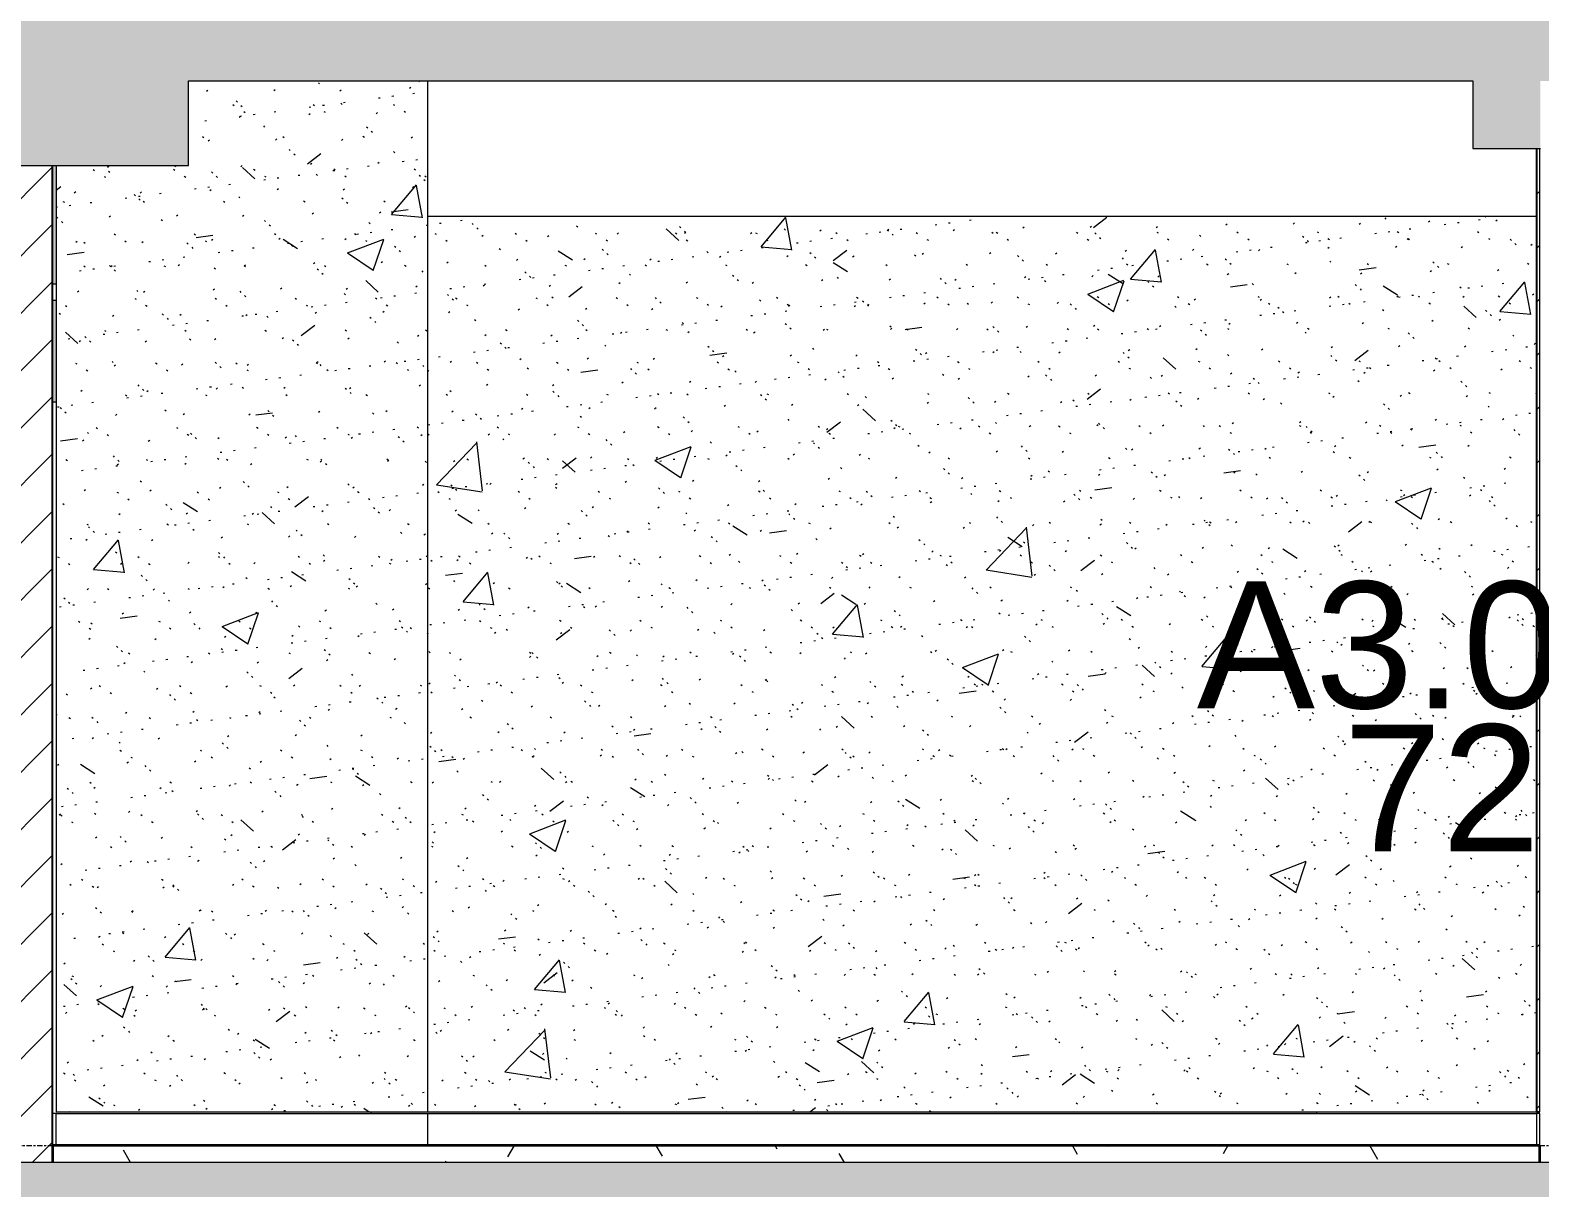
# Model space of a CAD drawing. Header units: millimetres. Extents: x 3451 to 201731, y -8641 to 35300.
# Drawn here: x 167225 to 171691, y 12275 to 15700 of the extents above; entities that cross this region are included whole.
import ezdxf

# ---------------------------------------------------------------- set-up
doc = ezdxf.new("R2010")
doc.units = ezdxf.units.MM
doc.linetypes.add('Centre', pattern=[31.75, 6.35, -4.7625, 15.875, -4.7625])
for name, color, linetype, lineweight in [('0-2', 50, 'Continuous', 5), ('A-AREA-IDEN', 2, 'Continuous', 9), ('A-CLNG', 13, 'Continuous', 9), ('A-DETL-GENF-1', 7, 'Continuous', 9), ('A-DETL-THIN', 151, 'Continuous', 9), ('A-FLOR-1', 10, 'Continuous', 35), ('A-FLOR-HRAL', 11, 'Continuous', 9), ('A-FLOR-HRAL-1', 253, 'Continuous', 9), ('A-FLOR-HRAL-2', 53, 'Continuous', 18), ('A-FLOR-LEVL-2', 51, 'Centre', 9), ('A-FLOR-PATT-4', 67, 'Continuous', 9), ('A-WALL-1', 113, 'Continuous', 25), ('A-WALL-3', 7, 'Continuous', 9), ('A-WALL-PATT-1', 7, 'Continuous', 9), ('A-WALL-PATT-2', 9, 'Continuous', 9), ('A-WALL-PATT-4', 111, 'Continuous', 9), ('I-WALL', 2, 'Continuous', 9), ('I-WALL-1', 7, 'Continuous', 9), ('I-WALL-3', 250, 'Continuous', 25), ('S-BEAM-3', 7, 'Continuous', 9)]:
    doc.layers.add(name, color=color, linetype=linetype, lineweight=lineweight)
doc.styles.add('Arial_1', font='arial.ttf', dxfattribs={"height": 375})
pattern_1 = [(50, (-51987.05, 14125), (1093.104, -95.634), [114.3, -1257.3]), (355, (-51987, 14125), (-211.46, 1146.34), [91.44, -1005.84]), (100.451, (-51896, 14117), (881.656, 1050.7), [97.14, -1068.54]), (46.184, (-51987, 14429.8), (1626.475, -252.26), [171.45, -1885.95]), (96.636, (-51851.5, 14408.8), (1424.42, 1484.57), [145.71, -1602.81]), (351.184, (-51987, 14429.8), (1424.43, 1484.55), [137.16, -1508.76]), (21, (-51834.65, 14353.6), (909.686, -613.59), [114.3, -1257.3]), (326, (-51834.7, 14353.6), (370.81, 1105.13), [91.44, -1005.84]), (71.451, (-51758.8, 14302.5), (1280.503, 491.53), [97.14, -1068.54]), (37.5, (-51987.05, 14125), (18.5313, 507.33), [50.292, -943.356, 50.292, -970.788, -1009.65]), (37.5, (-51987.05, 14125), (18.5313, 507.33), [-2014.728, 50.292, -959.358]), (7.5, (-51987.05, 14125), (400.918, 601.084), [50.292, -531.876, 50.292, -920.496, -384.81]), (7.5, (-51987.05, 14125), (400.918, 601.084), [-1552.956, 50.292, -334.518]), (327.5, (-52326.9, 14125), (813.545, -34.374), [50.292, -330.708, 50.292, -1138.428, -1577.34]), (327.5, (-52326.9, 14125), (813.545, -34.374), [-1569.72, 50.292, -1527.048]), (317.5, (-52479.3, 14125), (888.775, 152.56), [50.292, -445.008, 50.292, -739.14, -1120.14]), (317.5, (-52479.3, 14125), (888.775, 152.56), [-1284.73, 50.29, -1069.85])]
pattern_2 = [(37.5, (-51987.05, 14125), (-4.79953, 146.8239), [5.029, -110.795, 5.029, -124.511, -123.825]), (37.5, (-51987.05, 14125), (-4.79953, 146.8239), [-245.364, 5.029, -118.796]), (7.5, (-51987.05, 14125), (134.8574, 215.0472), [5.029, -57.455, 5.029, -99.365, -40.005]), (7.5, (-51987.05, 14125), (134.8574, 215.0472), [-166.878, 5.029, -34.976]), (327.5, (-52080.78, 14125), (237.29776, 0.4316), [5.029, -33.071, 5.029, -132.131, -179.07]), (327.5, (-52080.78, 14125), (237.29776, 0.4316), [-175.26, 5.029, -174.041]), (317.5, (-52080.78, 14125), (229.067, 66.8792), [5.029, -14.021, 5.029, -84.887, -102.87]), (317.5, (-52080.78, 14125), (229.067, 66.8792), [-108.966, 5.029, -97.841])]

# ---------------------------------------------------------------- blocks, each defined once
blk = doc.blocks.new('NCV_TKTC_KET CAU_rvt-2-TKCS_MẶT CẮT D')
at = {"layer": 'S-BEAM-3'}
for p, q in [((-32226.9, 15150), (-29034.9, 15150)), ((-29034.9, 15150), (-28946.9, 15150))]:
    blk.add_line(p, q, dxfattribs=at)
blk = doc.blocks.new('Railing - Railing-916072-TKCS_MẶT CẮT D')
at = {"layer": 'A-FLOR-HRAL-1'}
for p, q in [((-33326.9, 12495), (-32226.9, 12495)), ((-32226.9, 12400), (-32226.9, 12495)), ((-32226.9, 12495), (-28946.9, 12495))]:
    blk.add_line(p, q, dxfattribs=at)
at = {"layer": 'A-FLOR-HRAL-2'}
for p, q in [((-33326.9, 12495), (-33336.9, 12495)), ((-33336.9, 12495), (-33336.9, 12400)), ((-33326.9, 12400), (-33326.9, 12495)), ((-28936.9, 12495), (-28946.9, 12495)), ((-28946.9, 12495), (-28946.9, 12400)), ((-28936.9, 12400), (-28936.9, 12495)), ((-33336.9, 12400), (-33326.9, 12400)), ((-28946.9, 12400), (-28936.9, 12400))]:
    blk.add_line(p, q, dxfattribs=at)
blk = doc.blocks.new('NCV_TKTC_TANG 3 - 4_rvt-3-TKCS_MẶT CẮT D')
at = {"layer": 'A-FLOR-PATT-4'}
h = blk.add_hatch(dxfattribs=at)
h.set_pattern_fill('FP_33', color=256, style=0, pattern_type=2)
h.set_pattern_definition([(0, (-51987.05, 14125), (609.6, 152.4), [50.292, -406.908, 50.292, -406.908, -2438.4]), (0, (-51987.05, 14125), (609.6, 152.4), [-914.4, 50.292, -864.108, 50.292, -406.908, -1066.8]), (0, (-51987.05, 14125), (609.6, 152.4), [-2286, 50.292, -254.508, 50.292, -711.708]), (120, (-51758.45, 14201.2), (-436.7823, 451.7291), [50.292, -406.908, 50.292, -2845.308]), (120, (-51758.45, 14201.2), (-436.7823, 451.7291), [-507.492, -406.908, 50.292, -864.108, -1524]), (120, (-51758.45, 14201.2), (-436.7823, 451.7291), [-1828.8, 50.292, -406.908, 50.292, -1016.508]), (120, (-51758.45, 14201.2), (-436.7823, 451.7291), [-2336.292, -254.508, 50.292, -711.708]), (240, (-51682.25, 14506), (-172.8177, -604.1291), [50.292, -406.908, 50.292, -406.908, -2438.4]), (240, (-51682.25, 14506), (-172.8177, -604.1291), [-914.4, 50.292, -864.108, 50.292, -406.908, -1066.8]), (240, (-51682.25, 14506), (-172.8177, -604.1291), [-2286, 50.292, -254.508, 50.292, -711.708])])
h.paths.add_polyline_path([(-32935.3, 12350), (-28936.9, 12350), (-28936.9, 12400), (-33336.9, 12400), (-33336.9, 12350)])
at = {"layer": 'A-WALL-PATT-1'}
h = blk.add_hatch(dxfattribs=at)
h.set_pattern_fill('FP_40', color=256, style=0, pattern_type=2)
h.set_pattern_definition([(45, (-51987.05, 14125), (-79.5495, 79.5495), [])])
h.paths.add_polyline_path([(-28946.9, 12500), (-28936.9, 12500), (-28936.9, 15350), (-28946.9, 15350), (-28946.9, 12924.4)])
at = {"layer": 'A-WALL-PATT-2'}
h = blk.add_hatch(dxfattribs=at)
h.set_pattern_fill('FP_35', color=256, style=0, pattern_type=2)
h.set_pattern_definition(pattern_1)
h.paths.add_polyline_path([(-32226.9, 12500), (-32226.9, 15550), (-32935.3, 15550), (-32935.3, 15300), (-33326.9, 15300), (-33326.9, 12500), (-32347.5, 12500)])
h = blk.add_hatch(dxfattribs=at)
h.set_pattern_fill('FP_36', color=256, style=0, pattern_type=2)
h.set_pattern_definition(pattern_2)
h.paths.add_polyline_path([(-32226.9, 12500), (-32226.9, 15550), (-32935.3, 15550), (-32935.3, 15300), (-33326.9, 15300), (-33326.9, 12500), (-32347.5, 12500)])
h = blk.add_hatch(dxfattribs=at)
h.set_pattern_fill('FP_35', color=256, style=0, pattern_type=2)
h.set_pattern_definition(pattern_1)
h.paths.add_polyline_path([(-29735.2, 12500), (-28946.9, 12500), (-28946.9, 15150), (-32226.9, 15150), (-32226.9, 12500)])
h = blk.add_hatch(dxfattribs=at)
h.set_pattern_fill('FP_36', color=256, style=0, pattern_type=2)
h.set_pattern_definition(pattern_2)
h.paths.add_polyline_path([(-29735.2, 12500), (-28946.9, 12500), (-28946.9, 15150), (-32226.9, 15150), (-32226.9, 12500)])
at = {"layer": 'A-FLOR-1'}
for p, q in [((-28936.9, 12400), (-33336.9, 12400)), ((-33336.9, 12400), (-33336.9, 12350)), ((-28936.9, 12350), (-28936.9, 12400))]:
    blk.add_line(p, q, dxfattribs=at)
at = {"layer": 'A-WALL-3'}
blk.add_line((-28936.9, 12500), (-28936.9, 15350), dxfattribs=at)
at = {"layer": 'I-WALL-1'}
for p, q in [((-32226.9, 12500), (-32226.9, 15550)), ((-33326.9, 15300), (-33326.9, 12500)), ((-33326.9, 12500), (-32226.9, 12500)), ((-32226.9, 12500), (-28946.9, 12500))]:
    blk.add_line(p, q, dxfattribs=at)
at = {"layer": 'I-WALL-3'}
for p, q in [((-28946.9, 15350), (-28946.9, 12500)), ((-28946.9, 12500), (-28936.9, 12500))]:
    blk.add_line(p, q, dxfattribs=at)
at = {"layer": 'A-FLOR-HRAL'}
blk.add_blockref('Railing - Railing-916072-TKCS_MẶT CẮT D', (0, 0), dxfattribs=at)

msp = doc.modelspace()

# ---------------------------------------------------------------- hatches: boundary and pattern name
at = {"layer": 'A-DETL-GENF-1'}
h = msp.add_hatch(color=256, dxfattribs=at)
h.paths.add_polyline_path([(160692.2, 15150), (160692.2, 15550), (167092.5, 15550), (167092.5, 15300), (167692.5, 15300), (167692.5, 15550), (171492.9, 15550), (171492.9, 15350), (171692.9, 15350), (171692.9, 15550), (175790.9, 15550), (175790.9, 15150), (176090.9, 15150), (176090.9, 15750), (151265.9, 15750), (151265.9, 15350), (151467.6, 15350), (151467.6, 15550), (154892.5, 15550), (154892.5, 15350), (155092.5, 15350), (155092.5, 15550), (156090.8, 15550), (156090.8, 15150), (156392.5, 15150), (156392.5, 15550), (160390.5, 15550), (160390.5, 15150), (160443.5, 15150)])
h.paths.add_polyline_path([(122694.6, 15150), (122694.6, 15750), (122392.5, 15750), (122392.5, 15150)])
h.paths.add_polyline_path([(130594.7, 15150), (130894.7, 15150), (130894.7, 15550), (135595.5, 15550), (135595.5, 15350), (135794.6, 15350), (135794.6, 15550), (138744.6, 15550), (138744.6, 15150), (139044.6, 15150), (139044.6, 15550), (143794.6, 15550), (143794.6, 15350), (143994.6, 15350), (143994.6, 15550), (146969.9, 15550), (146969.9, 15150), (147269.9, 15150), (147269.9, 15550), (148965.9, 15550), (148965.9, 15350), (149165.9, 15351.3), (149165.9, 15750), (128994.6, 15750), (128994.6, 15350), (129194.6, 15350), (129194.6, 15550), (130594.7, 15550), (130594.7, 15391.9)])
h.paths.add_polyline_path([(128444.5, 15350), (128443, 15750), (126628.8, 15750), (126628.8, 15350), (126828.8, 15350), (126828.8, 15550), (128244.5, 15550), (128244.5, 15350)])
h = msp.add_hatch(color=256, dxfattribs=at)
h.paths.add_polyline_path([(160390.5, 11750), (160692.2, 11750), (160692.2, 12150), (167092.5, 12150), (167092.5, 11900), (167692.5, 11900), (167692.5, 12150), (171492.9, 12150), (171492.9, 11950), (171692.9, 11950), (171692.9, 12150), (175790.9, 12150), (175790.9, 11750), (176090.9, 11750), (176090.9, 12350), (151265.9, 12350), (151265.9, 11950), (151467.6, 11950), (151467.6, 12150), (154892.5, 12150), (154892.5, 11950), (155092.5, 11950), (155092.5, 12150), (156090.8, 12150), (156090.8, 11750), (156392.5, 11750), (156392.5, 12150), (160390.5, 12150)])
h.paths.add_polyline_path([(122392.5, 11750), (122694.6, 11750), (122694.6, 12350), (122392.5, 12350)])
h.paths.add_polyline_path([(147269.9, 11750), (147269.9, 12150), (148965.9, 12150), (148965.9, 11950), (149165.9, 11951.3), (149165.9, 12350), (128994.6, 12350), (128994.6, 11950), (129194.6, 11950), (129194.6, 12150), (130594.7, 12150), (130594.7, 11750), (130894.7, 11750), (130894.7, 12150), (135595.5, 12150), (135595.5, 11950), (135794.6, 11950), (135794.6, 12150), (138744.6, 12150), (138744.6, 11750), (139044.6, 11750), (139044.6, 12150), (143794.6, 12150), (143794.6, 11950), (143994.6, 11950), (143994.6, 12150), (146969.9, 12150), (146969.9, 11750)])
h.paths.add_polyline_path([(128444.5, 11950), (128443, 12350), (126628.8, 12350), (126628.8, 11950), (126828.8, 11950), (126828.8, 12150), (128244.5, 12150), (128244.5, 11950), (128443, 11950)])
at = {"layer": 'A-WALL-PATT-4'}
h = msp.add_hatch(dxfattribs=at)
h.set_pattern_fill('FP_35', color=256, style=0, pattern_type=2)
h.set_pattern_definition([(50, (148640.8, 14125), (1093.104, -95.634), [114.3, -1257.3]), (355, (148640.8, 14125), (-211.46, 1146.34), [91.44, -1005.84]), (100.451, (148731.9, 14117), (881.656, 1050.7), [97.14, -1068.54]), (46.184, (148640.8, 14429.8), (1626.475, -252.26), [171.45, -1885.95]), (96.636, (148776.3, 14408.8), (1424.42, 1484.57), [145.71, -1602.81]), (351.184, (148640.8, 14429.8), (1424.43, 1484.55), [137.16, -1508.76]), (21, (148793.2, 14353.6), (909.686, -613.59), [114.3, -1257.3]), (326, (148793.2, 14353.6), (370.81, 1105.13), [91.44, -1005.84]), (71.451, (148869, 14302.5), (1280.503, 491.53), [97.14, -1068.54]), (37.5, (148640.8, 14125), (18.531, 507.33), [50.292, -943.356, 50.292, -970.788, -1009.65]), (37.5, (148640.8, 14125), (18.531, 507.33), [-2014.728, 50.292, -959.358]), (7.5, (148640.8, 14125), (400.918, 601.084), [50.292, -531.876, 50.292, -920.496, -384.81]), (7.5, (148640.8, 14125), (400.918, 601.084), [-1552.956, 50.292, -334.518]), (327.5, (148300.93, 14125), (813.545, -34.374), [50.292, -330.708, 50.292, -1138.428, -1577.34]), (327.5, (148300.93, 14125), (813.545, -34.374), [-1569.72, 50.292, -1527.048]), (317.5, (148148.5, 14125), (888.775, 152.56), [50.292, -445.008, 50.292, -739.14, -1120.14]), (317.5, (148148.5, 14125), (888.775, 152.56), [-1284.73, 50.29, -1069.85])])
h.paths.add_polyline_path([(167090.9, 12400), (167090.9, 14900), (167000.9, 14900), (167000.9, 12400), (167080.9, 12400)])
h.paths.add_polyline_path([(168400.9, 12495), (171030.9, 12495), (171030.9, 12500), (168232.5, 12500), (168232.5, 12495), (168390.9, 12495)])
h.paths.add_polyline_path([(167300.9, 14600), (167300.9, 14900), (167290.9, 14900), (167290.9, 14600)])
h.paths.add_polyline_path([(167300.9, 14950), (167300.9, 15300), (167290.9, 15300), (167290.9, 14950)])
h.paths.add_polyline_path([(167090.9, 14950), (167090.9, 15300), (167000.9, 15300), (167000.9, 14950)])
h.paths.add_polyline_path([(167080.8, 15780), (167090.9, 15780), (167090.9, 15800), (167000.9, 15800), (167000.9, 15780), (167021.4, 15780)])
h = msp.add_hatch(dxfattribs=at)
h.set_pattern_fill('FP_36', color=256, style=0, pattern_type=2)
h.set_pattern_definition([(37.5, (148640.78, 14125), (-4.79953, 146.8239), [5.029, -110.795, 5.029, -124.511, -123.825]), (37.5, (148640.78, 14125), (-4.79953, 146.8239), [-245.364, 5.029, -118.796]), (7.5, (148640.78, 14125), (134.8574, 215.0472), [5.029, -57.455, 5.029, -99.365, -40.005]), (7.5, (148640.78, 14125), (134.8574, 215.0472), [-166.878, 5.029, -34.976]), (327.5, (148547.06, 14125), (237.29776, 0.4316), [5.029, -33.071, 5.029, -132.131, -179.07]), (327.5, (148547.06, 14125), (237.29776, 0.4316), [-175.26, 5.029, -174.041]), (317.5, (148547.06, 14125), (229.067, 66.8792), [5.029, -14.021, 5.029, -84.887, -102.87]), (317.5, (148547.06, 14125), (229.067, 66.8792), [-108.966, 5.029, -97.841])])
h.paths.add_polyline_path([(167090.9, 12400), (167090.9, 14900), (167000.9, 14900), (167000.9, 12400), (167080.9, 12400)])
h.paths.add_polyline_path([(168400.9, 12495), (171030.9, 12495), (171030.9, 12500), (168232.5, 12500), (168232.5, 12495), (168390.9, 12495)])
h.paths.add_polyline_path([(167300.9, 14600), (167300.9, 14900), (167290.9, 14900), (167290.9, 14600)])
h.paths.add_polyline_path([(167300.9, 14950), (167300.9, 15300), (167290.9, 15300), (167290.9, 14950)])
h.paths.add_polyline_path([(167090.9, 14950), (167090.9, 15300), (167000.9, 15300), (167000.9, 14950)])
h.paths.add_polyline_path([(167080.8, 15780), (167090.9, 15780), (167090.9, 15800), (167000.9, 15800), (167000.9, 15780), (167021.4, 15780)])
h = msp.add_hatch(dxfattribs=at)
h.set_pattern_fill('FP_32', color=256, style=0, pattern_type=2)
h.set_pattern_definition([(45, (148640.78, 14125), (-84.8528, 84.8528), [])])
h.paths.add_polyline_path([(167090.9, 12350), (167290.9, 12350), (167290.9, 15300), (167092.5, 15300), (167090.9, 12380)])

# ---------------------------------------------------------------- linework, layer by layer
at = {"layer": 'A-CLNG'}
for p, q in [((167290.9, 14950), (167300.9, 14950)), ((167300.9, 14900), (167290.9, 14900))]:
    msp.add_line(p, q, dxfattribs=at)
at = {"layer": 'A-DETL-THIN'}
for p, q in [((167692.5, 15300), (167692.5, 15550)), ((167692.5, 15550), (171492.9, 15550)), ((171492.9, 15550), (171492.9, 15350)), ((171492.9, 15350), (171692.9, 15350)), ((167092.5, 15300), (167692.5, 15300)), ((176090.9, 12350), (152037.7, 12350))]:
    msp.add_line(p, q, dxfattribs=at)
at = {"layer": 'A-FLOR-LEVL-2'}
msp.add_line((106972.4, 12400), (198239.7, 12400), dxfattribs=at)
at = {"layer": 'A-WALL-1'}
msp.add_line((167290.9, 12350), (167290.9, 15300), dxfattribs=at)
at = {"layer": 'I-WALL'}
for p, q in [((167290.9, 14600), (167300.9, 14600)), ((168232.5, 12500), (168232.5, 12495)), ((171030.9, 12495), (171030.9, 12500))]:
    msp.add_line(p, q, dxfattribs=at)

# ---------------------------------------------------------------- block references
at = {"layer": '0-2'}
for name in ['NCV_TKTC_KET CAU_rvt-2-TKCS_MẶT CẮT D', 'NCV_TKTC_TANG 3 - 4_rvt-3-TKCS_MẶT CẮT D']:
    msp.add_blockref(name, (200627.8, 0), dxfattribs=at)

# ---------------------------------------------------------------- texts
at = {"layer": 'A-AREA-IDEN', "char_height": 375, "line_spacing_factor": 0.936439, "style": 'Arial_1'}
for s, insert, width, attachment_point in [('\\pt7.5,15,22.5,30,37.5,45,52.5,60,67.5,75,82.5,90,97.5,105,112.5,120,127.5,135,142.5,150,157.5,165,172.5,180,187.5,195,202.5,210,217.5,225,232.5,240;A3.04.11', (171724.7, 13688.7), 2094, 8), ('\\pt7.5,15,22.5,30,37.5,45,52.5,60,67.5,75,82.5,90,97.5,105,112.5,120,127.5,135,142.5,150,157.5,165,172.5,180,187.5,195,202.5,210,217.5,225,232.5,240;72 m²', (171779, 13458.2), 1359, 5)]:
    msp.add_mtext(s, dxfattribs=dict(at, insert=insert, width=width, attachment_point=attachment_point))

doc.saveas('drawing.dxf')
